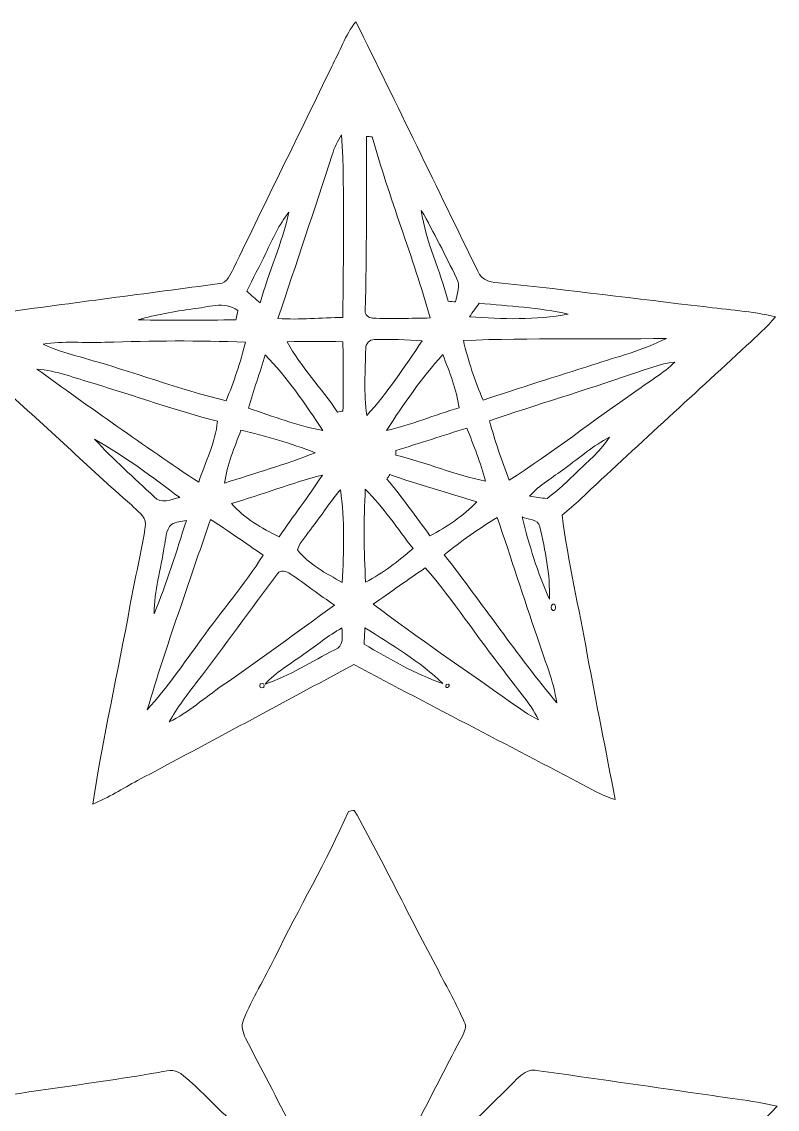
# Model space of a CAD drawing. Header units: centimetres. Extents: x -12.7 to 12.7, y -16 to 16.
# Drawn here: x -0.07 to 12.69, y -2.42 to 15.95 of the extents above; entities that cross this region are included whole.
import ezdxf

# ---------------------------------------------------------------- set-up
doc = ezdxf.new("R2010")
doc.units = ezdxf.units.CM
doc.header["$MEASUREMENT"] = 0
doc.layers.add('Layer 1', color=7, linetype='Continuous')

msp = doc.modelspace()

# ---------------------------------------------------------------- linework, layer by layer
at = {"layer": 'Layer 1', "color": 251, "lineweight": 9}
for points, knots in [([(5.1659, 15.19555), (5.30031, 15.44955), (5.39027, 15.73001), (5.57442, 15.95438), (5.57442, 15.95438), (6.26939, 14.55385), (6.94672, 13.14309), (7.63393, 11.73798), (7.63393, 11.73798), (7.69391, 11.56935), (7.88546, 11.5436), (8.04175, 11.53725), (8.04175, 11.53725), (9.1784, 11.42048), (10.31187, 11.27266), (11.44676, 11.14073), (11.44676, 11.14073), (11.8521, 11.08428), (12.26344, 11.06523), (12.66278, 10.96963), (12.66278, 10.96963), (12.5185, 10.79006), (12.3407, 10.64154), (12.17348, 10.48455), (12.17348, 10.48455), (11.24144, 9.61708), (10.296, 8.76441), (9.36995, 7.89023), (9.36995, 7.89023), (9.26871, 7.79604), (9.16252, 7.70714), (9.0581, 7.61647), (9.0581, 7.61647), (9.15264, 6.82414), (9.34773, 6.04697), (9.48214, 5.26063), (9.48214, 5.26063), (9.63383, 4.44289), (9.79893, 3.62762), (9.9538, 2.81058), (9.9538, 2.81058), (9.83562, 2.84868), (9.72097, 2.89666), (9.61161, 2.95452), (9.61161, 2.95452), (8.25623, 3.67171), (6.89275, 4.37303), (5.53914, 5.09341), (5.53914, 5.09341), (4.321, 4.43971), (3.10533, 3.78108), (1.88436, 3.13267), (1.88436, 3.13267), (1.63283, 3.00073), (1.39506, 2.84022), (1.12977, 2.73579), (1.12977, 2.73579), (1.30052, 3.85798), (1.55769, 4.965), (1.75701, 6.08224), (1.75701, 6.08224), (1.83392, 6.54474), (1.96056, 6.99806), (2.0223, 7.46302), (2.0223, 7.46302), (2.01948, 7.60766), (1.87096, 7.69303), (1.78241, 7.78934), (1.78241, 7.78934), (1.04863, 8.42963), (0.35154, 9.11049), (-0.38012, 9.75325), (-0.38012, 9.75325), (-0.78087, 10.11379), (-1.17387, 10.48244), (-1.56827, 10.84933), (-1.56827, 10.84933), (-1.20068, 10.95269), (-0.81827, 10.97633), (-0.44221, 11.03278), (-0.44221, 11.03278), (0.79322, 11.20599), (2.03147, 11.36086), (3.26725, 11.53125), (3.26725, 11.53125), (3.40519, 11.53548), (3.44928, 11.68153), (3.50502, 11.78243), (3.50502, 11.78243), (4.05395, 12.92261), (4.61486, 14.05643), (5.1659, 15.19555), (5.1659, 15.19555), (5.1659, 15.19555), (5.1659, 15.19555), (5.1659, 15.19555)], [0, 0, 0, 0, 0.04, 0.04, 0.04, 0.04, 0.08, 0.08, 0.08, 0.08, 0.12, 0.12, 0.12, 0.12, 0.16, 0.16, 0.16, 0.16, 0.2, 0.2, 0.2, 0.2, 0.24, 0.24, 0.24, 0.24, 0.28, 0.28, 0.28, 0.28, 0.32, 0.32, 0.32, 0.32, 0.36, 0.36, 0.36, 0.36, 0.4, 0.4, 0.4, 0.4, 0.44, 0.44, 0.44, 0.44, 0.48, 0.48, 0.48, 0.48, 0.52, 0.52, 0.52, 0.52, 0.56, 0.56, 0.56, 0.56, 0.6, 0.6, 0.6, 0.6, 0.64, 0.64, 0.64, 0.64, 0.68, 0.68, 0.68, 0.68, 0.72, 0.72, 0.72, 0.72, 0.76, 0.76, 0.76, 0.76, 0.8, 0.8, 0.8, 0.8, 0.84, 0.84, 0.84, 0.84, 0.88, 0.88, 0.88, 0.88, 0.92, 0.92, 0.92, 0.92, 1, 1, 1, 1]), ([(5.1726, 13.70507), (4.87345, 12.78114), (4.56583, 11.86039), (4.25715, 10.93964), (4.25715, 10.93964), (4.62262, 10.91459), (4.9881, 10.95587), (5.35358, 10.95869), (5.35358, 10.95869), (5.35922, 11.98774), (5.39097, 13.01821), (5.33276, 14.0462), (5.33276, 14.0462), (5.26291, 13.94107), (5.21035, 13.82536), (5.1726, 13.70507), (5.1726, 13.70507), (5.1726, 13.70507), (5.1726, 13.70507), (5.1726, 13.70507)], [0, 0, 0, 0, 0.16666667, 0.16666667, 0.16666667, 0.16666667, 0.33333333, 0.33333333, 0.33333333, 0.33333333, 0.5, 0.5, 0.5, 0.5, 0.66666667, 0.66666667, 0.66666667, 0.66666667, 1, 1, 1, 1]), ([(5.75151, 14.01586), (5.74869, 13.03514), (5.76033, 12.05407), (5.73211, 11.07334), (5.73211, 11.07334), (5.724, 11.00279), (5.78644, 10.94564), (5.85558, 10.94811), (5.85558, 10.94811), (6.17908, 10.92835), (6.50434, 10.9467), (6.8289, 10.94917), (6.8289, 10.94917), (6.54068, 11.98175), (6.13533, 12.97799), (5.84817, 14.01092), (5.84817, 14.01092), (5.82383, 14.01198), (5.7755, 14.01445), (5.75151, 14.01586), (5.75151, 14.01586), (5.75151, 14.01586), (5.75151, 14.01586), (5.75151, 14.01586)], [0, 0, 0, 0, 0.14285714, 0.14285714, 0.14285714, 0.14285714, 0.28571429, 0.28571429, 0.28571429, 0.28571429, 0.42857143, 0.42857143, 0.42857143, 0.42857143, 0.57142857, 0.57142857, 0.57142857, 0.57142857, 0.71428571, 0.71428571, 0.71428571, 0.71428571, 1, 1, 1, 1]), ([(4.05112, 12.04207), (3.94988, 11.82547), (3.83028, 11.61839), (3.73151, 11.40072), (3.73151, 11.40072), (3.80453, 11.33228), (3.88003, 11.26596), (3.9594, 11.20493), (3.9594, 11.20493), (4.09487, 11.72246), (4.33017, 12.21105), (4.442, 12.73457), (4.442, 12.73457), (4.27408, 12.52714), (4.16578, 12.2809), (4.05112, 12.04207), (4.05112, 12.04207), (4.05112, 12.04207), (4.05112, 12.04207), (4.05112, 12.04207)], [0, 0, 0, 0, 0.16666667, 0.16666667, 0.16666667, 0.16666667, 0.33333333, 0.33333333, 0.33333333, 0.33333333, 0.5, 0.5, 0.5, 0.5, 0.66666667, 0.66666667, 0.66666667, 0.66666667, 1, 1, 1, 1]), ([(6.67861, 12.76491), (6.75128, 12.23363), (7.00105, 11.74962), (7.13264, 11.23315), (7.13264, 11.23315), (7.16298, 11.22963), (7.22401, 11.22292), (7.25435, 11.21939), (7.25435, 11.21939), (7.28116, 11.34922), (7.3436, 11.49562), (7.27481, 11.62191), (7.27481, 11.62191), (7.08325, 12.00644), (6.89522, 12.39379), (6.67861, 12.76491), (6.67861, 12.76491), (6.67861, 12.76491), (6.67861, 12.76491), (6.67861, 12.76491)], [0, 0, 0, 0, 0.16666667, 0.16666667, 0.16666667, 0.16666667, 0.33333333, 0.33333333, 0.33333333, 0.33333333, 0.5, 0.5, 0.5, 0.5, 0.66666667, 0.66666667, 0.66666667, 0.66666667, 1, 1, 1, 1]), ([(2.81675, 11.10121), (2.50596, 11.06135), (2.19763, 11.00455), (1.89636, 10.91847), (1.89636, 10.91847), (2.44634, 10.90719), (2.99667, 10.90613), (3.54665, 10.91989), (3.54665, 10.91989), (3.55759, 10.97245), (3.56852, 11.02466), (3.57981, 11.07722), (3.57981, 11.07722), (3.34592, 11.24021), (3.0704, 11.12873), (2.81675, 11.10121), (2.81675, 11.10121), (2.81675, 11.10121), (2.81675, 11.10121), (2.81675, 11.10121)], [0, 0, 0, 0, 0.16666667, 0.16666667, 0.16666667, 0.16666667, 0.33333333, 0.33333333, 0.33333333, 0.33333333, 0.5, 0.5, 0.5, 0.5, 0.66666667, 0.66666667, 0.66666667, 0.66666667, 1, 1, 1, 1]), ([(7.65863, 11.19858), (7.60218, 11.12344), (7.54645, 11.04794), (7.49388, 10.97033), (7.49388, 10.97033), (8.04739, 10.92553), (8.61254, 10.91318), (9.16076, 11.01408), (9.16076, 11.01408), (8.66757, 11.12379), (8.16028, 11.15131), (7.65863, 11.19858), (7.65863, 11.19858), (7.65863, 11.19858), (7.65863, 11.19858), (7.65863, 11.19858)], [0, 0, 0, 0, 0.2, 0.2, 0.2, 0.2, 0.4, 0.4, 0.4, 0.4, 0.6, 0.6, 0.6, 0.6, 1, 1, 1, 1]), ([(0.28945, 10.50749), (0.51488, 10.39178), (0.76359, 10.3371), (1.00453, 10.26336), (1.00453, 10.26336), (1.80287, 10.04217), (2.57933, 9.74655), (3.38437, 9.54864), (3.38437, 9.54864), (3.50714, 9.87425), (3.63202, 10.20163), (3.70893, 10.54206), (3.70893, 10.54206), (2.918, 10.56887), (2.12601, 10.56534), (1.33509, 10.53783), (1.33509, 10.53783), (0.98654, 10.52301), (0.63588, 10.56534), (0.28945, 10.50749), (0.28945, 10.50749), (0.28945, 10.50749), (0.28945, 10.50749), (0.28945, 10.50749)], [0, 0, 0, 0, 0.14285714, 0.14285714, 0.14285714, 0.14285714, 0.28571429, 0.28571429, 0.28571429, 0.28571429, 0.42857143, 0.42857143, 0.42857143, 0.42857143, 0.57142857, 0.57142857, 0.57142857, 0.57142857, 0.71428571, 0.71428571, 0.71428571, 0.71428571, 1, 1, 1, 1]), ([(4.41378, 10.54806), (4.64555, 10.11732), (4.99375, 9.76277), (5.26574, 9.35779), (5.26574, 9.35779), (5.28796, 9.36236), (5.33276, 9.37119), (5.35499, 9.37578), (5.35499, 9.37578), (5.36346, 9.76666), (5.3624, 10.15718), (5.35287, 10.54771), (5.35287, 10.54771), (5.03961, 10.55511), (4.72634, 10.55476), (4.41378, 10.54806), (4.41378, 10.54806), (4.41378, 10.54806), (4.41378, 10.54806), (4.41378, 10.54806)], [0, 0, 0, 0, 0.16666667, 0.16666667, 0.16666667, 0.16666667, 0.33333333, 0.33333333, 0.33333333, 0.33333333, 0.5, 0.5, 0.5, 0.5, 0.66666667, 0.66666667, 0.66666667, 0.66666667, 1, 1, 1, 1]), ([(5.73952, 10.42951), (5.73176, 10.05382), (5.70636, 9.67599), (5.7568, 9.30169), (5.7568, 9.30169), (6.11558, 9.68305), (6.39498, 10.1346), (6.69555, 10.56182), (6.69555, 10.56182), (6.42638, 10.57946), (6.1565, 10.59674), (5.88698, 10.58334), (5.88698, 10.58334), (5.80408, 10.58545), (5.7367, 10.51066), (5.73952, 10.42951), (5.73952, 10.42951), (5.73952, 10.42951), (5.73952, 10.42951), (5.73952, 10.42951)], [0, 0, 0, 0, 0.16666667, 0.16666667, 0.16666667, 0.16666667, 0.33333333, 0.33333333, 0.33333333, 0.33333333, 0.5, 0.5, 0.5, 0.5, 0.66666667, 0.66666667, 0.66666667, 0.66666667, 1, 1, 1, 1]), ([(7.38911, 10.56887), (7.47236, 10.22456), (7.58208, 9.88731), (7.72248, 9.56204), (7.72248, 9.56204), (8.33843, 9.76207), (8.95438, 9.96315), (9.57315, 10.15612), (9.57315, 10.15612), (9.98978, 10.29794), (10.42511, 10.39954), (10.81775, 10.60415), (10.81775, 10.60415), (9.67511, 10.58157), (8.53105, 10.61685), (7.38911, 10.56887), (7.38911, 10.56887), (7.38911, 10.56887), (7.38911, 10.56887), (7.38911, 10.56887)], [0, 0, 0, 0, 0.16666667, 0.16666667, 0.16666667, 0.16666667, 0.33333333, 0.33333333, 0.33333333, 0.33333333, 0.5, 0.5, 0.5, 0.5, 0.66666667, 0.66666667, 0.66666667, 0.66666667, 1, 1, 1, 1]), ([(4.04195, 10.32898), (3.95446, 10.02559), (3.84263, 9.72961), (3.75902, 9.42481), (3.75902, 9.42481), (4.17318, 9.28546), (4.58664, 9.1313), (5.01597, 9.04558), (5.01597, 9.04558), (4.72387, 9.49572), (4.41237, 9.93952), (4.04195, 10.32898), (4.04195, 10.32898), (4.04195, 10.32898), (4.04195, 10.32898), (4.04195, 10.32898)], [0, 0, 0, 0, 0.2, 0.2, 0.2, 0.2, 0.4, 0.4, 0.4, 0.4, 0.6, 0.6, 0.6, 0.6, 1, 1, 1, 1]), ([(6.09265, 9.04805), (6.50963, 9.14224), (6.90474, 9.31404), (7.31573, 9.42974), (7.31573, 9.42974), (7.2734, 9.74337), (7.15521, 10.03759), (7.04056, 10.32969), (7.04056, 10.32969), (6.68531, 9.93387), (6.3791, 9.49537), (6.09265, 9.04805), (6.09265, 9.04805), (6.09265, 9.04805), (6.09265, 9.04805), (6.09265, 9.04805)], [0, 0, 0, 0, 0.2, 0.2, 0.2, 0.2, 0.4, 0.4, 0.4, 0.4, 0.6, 0.6, 0.6, 0.6, 1, 1, 1, 1]), ([(10.22932, 9.99808), (9.4324, 9.72467), (8.62489, 9.48408), (7.82902, 9.20926), (7.82902, 9.20926), (7.92356, 8.87025), (8.03928, 8.53757), (8.16098, 8.20738), (8.16098, 8.20738), (8.89829, 8.67303), (9.58233, 9.21808), (10.30199, 9.7102), (10.30199, 9.7102), (10.52142, 9.87531), (10.76519, 10.01113), (10.96169, 10.20516), (10.96169, 10.20516), (10.70733, 10.17941), (10.47062, 10.07392), (10.22932, 9.99808), (10.22932, 9.99808), (10.22932, 9.99808), (10.22932, 9.99808), (10.22932, 9.99808)], [0, 0, 0, 0, 0.14285714, 0.14285714, 0.14285714, 0.14285714, 0.28571429, 0.28571429, 0.28571429, 0.28571429, 0.42857143, 0.42857143, 0.42857143, 0.42857143, 0.57142857, 0.57142857, 0.57142857, 0.57142857, 0.71428571, 0.71428571, 0.71428571, 0.71428571, 1, 1, 1, 1]), ([(0.18362, 10.08592), (1.08708, 9.43716), (1.99231, 8.7877), (2.91906, 8.17245), (2.91906, 8.17245), (3.02701, 8.51429), (3.20587, 8.84273), (3.23444, 9.20468), (3.23444, 9.20468), (2.53136, 9.3846), (1.84803, 9.63188), (1.15305, 9.83933), (1.15305, 9.83933), (0.83273, 9.93105), (0.51911, 10.06087), (0.18362, 10.08592), (0.18362, 10.08592), (0.18362, 10.08592), (0.18362, 10.08592), (0.18362, 10.08592)], [0, 0, 0, 0, 0.16666667, 0.16666667, 0.16666667, 0.16666667, 0.33333333, 0.33333333, 0.33333333, 0.33333333, 0.5, 0.5, 0.5, 0.5, 0.66666667, 0.66666667, 0.66666667, 0.66666667, 1, 1, 1, 1]), ([(3.63026, 9.0544), (3.52831, 8.76017), (3.39425, 8.4709), (3.35545, 8.15869), (3.35545, 8.15869), (3.86662, 8.32415), (4.38379, 8.47371), (4.88368, 8.67199), (4.88368, 8.67199), (4.47728, 8.8325), (4.05536, 8.95349), (3.63026, 9.0544), (3.63026, 9.0544), (3.63026, 9.0544), (3.63026, 9.0544), (3.63026, 9.0544)], [0, 0, 0, 0, 0.2, 0.2, 0.2, 0.2, 0.4, 0.4, 0.4, 0.4, 0.6, 0.6, 0.6, 0.6, 1, 1, 1, 1]), ([(6.24822, 8.71256), (6.24822, 8.69209), (6.24822, 8.65152), (6.24787, 8.63142), (6.24787, 8.63142), (6.75905, 8.50794), (7.24553, 8.29451), (7.76235, 8.19396), (7.76235, 8.19396), (7.68015, 8.49947), (7.5662, 8.79545), (7.44696, 9.08791), (7.44696, 9.08791), (7.04656, 8.96585), (6.65039, 8.82897), (6.24822, 8.71256), (6.24822, 8.71256), (6.24822, 8.71256), (6.24822, 8.71256), (6.24822, 8.71256)], [0, 0, 0, 0, 0.16666667, 0.16666667, 0.16666667, 0.16666667, 0.33333333, 0.33333333, 0.33333333, 0.33333333, 0.5, 0.5, 0.5, 0.5, 0.66666667, 0.66666667, 0.66666667, 0.66666667, 1, 1, 1, 1]), ([(1.1594, 8.90093), (1.47796, 8.55945), (1.8251, 8.24477), (2.16764, 7.92762), (2.16764, 7.92762), (2.27806, 7.79216), (2.45763, 7.88952), (2.59803, 7.91422), (2.59803, 7.91422), (2.13554, 8.26664), (1.66423, 8.61236), (1.1594, 8.90093), (1.1594, 8.90093), (1.1594, 8.90093), (1.1594, 8.90093), (1.1594, 8.90093)], [0, 0, 0, 0, 0.2, 0.2, 0.2, 0.2, 0.4, 0.4, 0.4, 0.4, 0.6, 0.6, 0.6, 0.6, 1, 1, 1, 1]), ([(9.10114, 8.40846), (8.90217, 8.25359), (8.67463, 8.12977), (8.50635, 7.93891), (8.50635, 7.93891), (8.60407, 7.91845), (8.70073, 7.90364), (8.80198, 7.90152), (8.80198, 7.90152), (8.99425, 8.0324), (9.15441, 8.20244), (9.32339, 8.36084), (9.32339, 8.36084), (9.51036, 8.54393), (9.71815, 8.71291), (9.85855, 8.93763), (9.85855, 8.93763), (9.58515, 8.79299), (9.35267, 8.5852), (9.10114, 8.40846), (9.10114, 8.40846), (9.10114, 8.40846), (9.10114, 8.40846), (9.10114, 8.40846)], [0, 0, 0, 0, 0.14285714, 0.14285714, 0.14285714, 0.14285714, 0.28571429, 0.28571429, 0.28571429, 0.28571429, 0.42857143, 0.42857143, 0.42857143, 0.42857143, 0.57142857, 0.57142857, 0.57142857, 0.57142857, 0.71428571, 0.71428571, 0.71428571, 0.71428571, 1, 1, 1, 1]), ([(3.47116, 7.81474), (3.68776, 7.56426), (3.98515, 7.39916), (4.2762, 7.25029), (4.2762, 7.25029), (4.51185, 7.60483), (4.78067, 7.93609), (5.00927, 8.29557), (5.00927, 8.29557), (4.48998, 8.15905), (3.98727, 7.96396), (3.47116, 7.81474), (3.47116, 7.81474), (3.47116, 7.81474), (3.47116, 7.81474), (3.47116, 7.81474)], [0, 0, 0, 0, 0.2, 0.2, 0.2, 0.2, 0.4, 0.4, 0.4, 0.4, 0.6, 0.6, 0.6, 0.6, 1, 1, 1, 1]), ([(6.14627, 8.30439), (6.13428, 8.28534), (6.11029, 8.24724), (6.09829, 8.22819), (6.09829, 8.22819), (6.353, 7.91739), (6.59395, 7.59566), (6.82466, 7.26652), (6.82466, 7.26652), (7.10971, 7.42351), (7.39158, 7.60201), (7.61488, 7.8419), (7.61488, 7.8419), (7.12452, 7.99359), (6.62958, 8.13118), (6.14627, 8.30439), (6.14627, 8.30439), (6.14627, 8.30439), (6.14627, 8.30439), (6.14627, 8.30439)], [0, 0, 0, 0, 0.16666667, 0.16666667, 0.16666667, 0.16666667, 0.33333333, 0.33333333, 0.33333333, 0.33333333, 0.5, 0.5, 0.5, 0.5, 0.66666667, 0.66666667, 0.66666667, 0.66666667, 1, 1, 1, 1]), ([(4.83746, 7.41327), (4.75209, 7.28839), (4.63744, 7.17797), (4.58488, 7.03298), (4.58488, 7.03298), (4.78067, 6.78815), (5.0703, 6.63011), (5.343, 6.48194), (5.343, 6.48194), (5.37404, 7.00335), (5.38533, 7.52899), (5.31477, 8.04757), (5.31477, 8.04757), (5.13944, 7.8486), (4.99939, 7.62247), (4.83746, 7.41327), (4.83746, 7.41327), (4.83746, 7.41327), (4.83746, 7.41327), (4.83746, 7.41327)], [0, 0, 0, 0, 0.16666667, 0.16666667, 0.16666667, 0.16666667, 0.33333333, 0.33333333, 0.33333333, 0.33333333, 0.5, 0.5, 0.5, 0.5, 0.66666667, 0.66666667, 0.66666667, 0.66666667, 1, 1, 1, 1]), ([(5.73281, 8.05392), (5.7053, 7.53216), (5.70671, 7.00864), (5.73811, 6.48653), (5.73811, 6.48653), (6.03197, 6.63328), (6.28809, 6.84319), (6.54032, 7.05132), (6.54032, 7.05132), (6.27398, 7.38682), (6.04185, 7.75476), (5.73281, 8.05392), (5.73281, 8.05392), (5.73281, 8.05392), (5.73281, 8.05392), (5.73281, 8.05392)], [0, 0, 0, 0, 0.2, 0.2, 0.2, 0.2, 0.4, 0.4, 0.4, 0.4, 0.6, 0.6, 0.6, 0.6, 1, 1, 1, 1]), ([(3.1152, 7.54627), (2.75996, 6.47453), (2.36908, 5.41303), (2.05052, 4.32964), (2.05052, 4.32964), (2.38636, 4.69936), (2.66365, 5.11599), (2.9621, 5.51498), (2.9621, 5.51498), (3.30429, 5.99546), (3.69164, 6.44455), (4.00844, 6.94302), (4.00844, 6.94302), (3.70963, 7.14269), (3.41859, 7.35436), (3.1152, 7.54627), (3.1152, 7.54627), (3.1152, 7.54627), (3.1152, 7.54627), (3.1152, 7.54627)], [0, 0, 0, 0, 0.16666667, 0.16666667, 0.16666667, 0.16666667, 0.33333333, 0.33333333, 0.33333333, 0.33333333, 0.5, 0.5, 0.5, 0.5, 0.66666667, 0.66666667, 0.66666667, 0.66666667, 1, 1, 1, 1]), ([(7.06667, 6.94796), (7.70766, 6.11964), (8.29821, 5.25145), (8.96673, 4.445), (8.96673, 4.445), (8.91346, 4.82671), (8.75224, 5.18053), (8.64006, 5.54602), (8.64006, 5.54602), (8.40405, 6.22124), (8.19485, 6.90528), (7.96025, 7.58049), (7.96025, 7.58049), (7.65051, 7.38717), (7.3503, 7.17797), (7.06667, 6.94796), (7.06667, 6.94796), (7.06667, 6.94796), (7.06667, 6.94796), (7.06667, 6.94796)], [0, 0, 0, 0, 0.16666667, 0.16666667, 0.16666667, 0.16666667, 0.33333333, 0.33333333, 0.33333333, 0.33333333, 0.5, 0.5, 0.5, 0.5, 0.66666667, 0.66666667, 0.66666667, 0.66666667, 1, 1, 1, 1]), ([(8.38359, 7.58719), (8.49506, 7.11306), (8.64641, 6.64422), (8.84255, 6.19866), (8.84255, 6.19866), (8.85843, 6.61388), (8.77129, 7.02134), (8.67992, 7.4228), (8.67992, 7.4228), (8.65875, 7.55791), (8.46578, 7.53886), (8.38359, 7.58719), (8.38359, 7.58719), (8.38359, 7.58719), (8.38359, 7.58719), (8.38359, 7.58719)], [0, 0, 0, 0, 0.2, 0.2, 0.2, 0.2, 0.4, 0.4, 0.4, 0.4, 0.6, 0.6, 0.6, 0.6, 1, 1, 1, 1]), ([(2.45974, 7.46055), (2.35285, 7.36882), (2.37014, 7.20408), (2.33662, 7.08237), (2.33662, 7.08237), (2.27736, 6.70631), (2.16729, 6.33624), (2.16376, 5.95278), (2.16376, 5.95278), (2.38425, 6.46395), (2.53771, 7.00052), (2.71233, 7.52828), (2.71233, 7.52828), (2.62625, 7.50782), (2.53418, 7.50782), (2.45974, 7.46055), (2.45974, 7.46055), (2.45974, 7.46055), (2.45974, 7.46055), (2.45974, 7.46055)], [0, 0, 0, 0, 0.16666667, 0.16666667, 0.16666667, 0.16666667, 0.33333333, 0.33333333, 0.33333333, 0.33333333, 0.5, 0.5, 0.5, 0.5, 0.66666667, 0.66666667, 0.66666667, 0.66666667, 1, 1, 1, 1]), ([(4.24903, 6.6287), (3.79324, 6.02439), (3.36074, 5.40279), (2.89436, 4.8066), (2.89436, 4.8066), (2.72327, 4.58858), (2.55711, 4.36528), (2.42094, 4.12327), (2.42094, 4.12327), (2.74549, 4.2866), (3.01854, 4.53214), (3.31699, 4.7364), (3.31699, 4.7364), (3.95552, 5.17949), (4.58276, 5.63845), (5.21, 6.09706), (5.21, 6.09706), (4.95917, 6.26922), (4.71611, 6.45372), (4.46634, 6.62729), (4.46634, 6.62729), (4.40461, 6.66962), (4.29877, 6.70631), (4.24903, 6.6287), (4.24903, 6.6287), (4.24903, 6.6287), (4.24903, 6.6287), (4.24903, 6.6287)], [0, 0, 0, 0, 0.125, 0.125, 0.125, 0.125, 0.25, 0.25, 0.25, 0.25, 0.375, 0.375, 0.375, 0.375, 0.5, 0.5, 0.5, 0.5, 0.625, 0.625, 0.625, 0.625, 0.75, 0.75, 0.75, 0.75, 1, 1, 1, 1]), ([(5.86793, 6.11153), (6.62464, 5.53791), (7.4138, 5.00839), (8.18709, 4.457), (8.18709, 4.457), (8.33984, 4.35293), (8.48977, 4.24003), (8.65664, 4.15784), (8.65664, 4.15784), (8.51235, 4.4637), (8.26858, 4.70676), (8.07632, 4.98158), (8.07632, 4.98158), (7.62476, 5.55766), (7.22224, 6.1722), (6.74635, 6.72889), (6.74635, 6.72889), (6.45213, 6.52463), (6.15826, 6.32037), (5.86793, 6.11153), (5.86793, 6.11153), (5.86793, 6.11153), (5.86793, 6.11153), (5.86793, 6.11153)], [0, 0, 0, 0, 0.14285714, 0.14285714, 0.14285714, 0.14285714, 0.28571429, 0.28571429, 0.28571429, 0.28571429, 0.42857143, 0.42857143, 0.42857143, 0.42857143, 0.57142857, 0.57142857, 0.57142857, 0.57142857, 0.71428571, 0.71428571, 0.71428571, 0.71428571, 1, 1, 1, 1]), ([(8.89829, 6.11294), (8.86054, 6.09248), (8.86054, 6.02721), (8.89829, 6.0064), (8.89829, 6.0064), (8.96144, 5.99476), (8.96144, 6.12493), (8.89829, 6.11294), (8.89829, 6.11294), (8.89829, 6.11294), (8.89829, 6.11294), (8.89829, 6.11294)], [0, 0, 0, 0, 0.25, 0.25, 0.25, 0.25, 0.5, 0.5, 0.5, 0.5, 1, 1, 1, 1]), ([(4.69177, 5.26697), (4.47093, 5.10329), (4.22293, 4.96922), (4.03948, 4.76074), (4.03948, 4.76074), (4.45541, 4.90043), (4.82865, 5.14491), (5.21811, 5.34353), (5.21811, 5.34353), (5.37721, 5.39821), (5.3437, 5.58165), (5.337, 5.71077), (5.337, 5.71077), (5.10734, 5.58553), (4.90731, 5.41408), (4.69177, 5.26697), (4.69177, 5.26697), (4.69177, 5.26697), (4.69177, 5.26697), (4.69177, 5.26697)], [0, 0, 0, 0, 0.16666667, 0.16666667, 0.16666667, 0.16666667, 0.33333333, 0.33333333, 0.33333333, 0.33333333, 0.5, 0.5, 0.5, 0.5, 0.66666667, 0.66666667, 0.66666667, 0.66666667, 1, 1, 1, 1]), ([(5.72611, 5.71359), (5.72294, 5.64445), (5.71588, 5.50686), (5.71271, 5.43807), (5.71271, 5.43807), (6.13957, 5.18619), (6.57525, 4.93431), (7.04444, 4.77097), (7.04444, 4.77097), (6.65321, 5.14315), (6.18261, 5.42855), (5.72611, 5.71359), (5.72611, 5.71359), (5.72611, 5.71359), (5.72611, 5.71359), (5.72611, 5.71359)], [0, 0, 0, 0, 0.2, 0.2, 0.2, 0.2, 0.4, 0.4, 0.4, 0.4, 0.6, 0.6, 0.6, 0.6, 1, 1, 1, 1]), ([(3.95764, 4.76603), (3.93894, 4.70888), (3.9587, 4.68912), (4.0162, 4.70747), (4.0162, 4.70747), (4.03419, 4.76497), (4.01479, 4.78472), (3.95764, 4.76603), (3.95764, 4.76603), (3.95764, 4.76603), (3.95764, 4.76603), (3.95764, 4.76603)], [0, 0, 0, 0, 0.25, 0.25, 0.25, 0.25, 0.5, 0.5, 0.5, 0.5, 1, 1, 1, 1]), ([(5.44706, 2.61091), (5.47176, 2.6155), (5.5215, 2.62502), (5.54655, 2.62961), (5.54655, 2.62961), (6.04291, 1.7399), (6.48529, 0.82092), (6.96648, -0.07761), (6.96648, -0.07761), (7.11253, -0.36653), (7.27763, -0.64664), (7.40322, -0.94615), (7.40322, -0.94615), (7.46001, -1.02482), (7.40322, -1.11055), (7.37182, -1.18427), (7.37182, -1.18427), (6.90862, -2.06586), (6.45813, -2.95417), (6.00022, -3.83858), (6.00022, -3.83858), (5.92226, -3.9938), (5.83583, -4.14514), (5.77832, -4.30953), (5.77832, -4.30953), (6.41121, -3.76132), (6.9887, -3.15172), (7.60536, -2.58515), (7.60536, -2.58515), (7.82655, -2.38337), (8.03328, -2.16676), (8.24565, -1.9558), (8.24565, -1.9558), (8.35889, -1.84714), (8.4866, -1.71379), (8.66651, -1.772), (8.66651, -1.772), (9.56116, -1.89406), (10.45439, -2.02706), (11.34868, -2.15371), (11.34868, -2.15371), (11.79601, -2.22497), (12.24933, -2.26518), (12.691, -2.36961), (12.691, -2.36961), (11.72475, -3.37574), (10.67065, -4.29296), (9.68851, -5.28285), (9.68851, -5.28285), (8.43545, -5.13963), (7.19226, -4.92232), (5.94166, -4.76004), (5.94166, -4.76004), (6.18508, -4.94807), (6.47259, -5.06413), (6.74458, -5.20277), (6.74458, -5.20277), (7.52457, -5.60423), (8.31691, -5.98206), (9.09867, -6.37999), (9.09867, -6.37999), (9.18827, -6.42656), (9.28458, -6.49077), (9.29199, -6.60224), (9.29199, -6.60224), (9.47543, -7.60096), (9.63418, -8.60426), (9.81975, -9.60262), (9.81975, -9.60262), (9.87019, -9.91941), (9.93263, -10.23479), (9.95451, -10.55547), (9.95451, -10.55547), (8.9505, -10.07852), (7.96555, -9.56064), (6.96718, -9.07132), (6.96718, -9.07132), (6.72871, -8.94538), (6.47823, -8.84097), (6.24999, -8.69739), (6.24999, -8.69739), (6.10182, -8.6032), (6.1431, -8.39118), (6.09582, -8.24689), (6.09582, -8.24689), (5.9787, -7.48419), (5.82489, -6.72783), (5.70565, -5.96548), (5.70565, -5.96548), (5.64921, -5.68043), (5.63333, -5.37952), (5.50527, -5.11423), (5.50527, -5.11423), (5.31266, -6.18738), (5.13556, -7.2637), (4.96341, -8.34037), (4.96341, -8.34037), (4.92531, -8.46315), (4.92919, -8.63248), (4.81101, -8.71574), (4.81101, -8.71574), (4.62827, -8.83638), (4.42577, -8.9207), (4.23033, -9.01806), (4.23033, -9.01806), (3.34451, -9.45622), (2.47033, -9.91694), (1.58627, -10.35827), (1.58627, -10.35827), (1.43492, -10.43376), (1.28217, -10.50644), (1.12201, -10.56182), (1.12201, -10.56182), (1.12695, -10.23868), (1.20385, -9.92328), (1.25254, -9.60509), (1.25254, -9.60509), (1.44374, -8.56616), (1.58027, -7.517), (1.79899, -6.483), (1.79899, -6.483), (2.62908, -6.06496), (3.45916, -5.64727), (4.28784, -5.22676), (4.28784, -5.22676), (4.58276, -5.07506), (4.88756, -4.94137), (5.16625, -4.75969), (5.16625, -4.75969), (3.89625, -4.8828), (2.64319, -5.14421), (1.3753, -5.2892), (1.3753, -5.2892), (0.35119, -4.34587), (-0.63659, -3.3641), (-1.64765, -2.40665), (-1.64765, -2.40665), (-0.36036, -2.16076), (0.94527, -2.02037), (2.23714, -1.79881), (2.23714, -1.79881), (2.35779, -1.78082), (2.50878, -1.72861), (2.61567, -1.81963), (2.61567, -1.81963), (2.88696, -2.02742), (3.11203, -2.28811), (3.36462, -2.51707), (3.36462, -2.51707), (4.01479, -3.10375), (4.60569, -3.75744), (5.29749, -4.29649), (5.29749, -4.29649), (4.77714, -3.26638), (4.23951, -2.24472), (3.70858, -1.22026), (3.70858, -1.22026), (3.66554, -1.12606), (3.63167, -1.01036), (3.67365, -0.91088), (3.67365, -0.91088), (3.82393, -0.54716), (4.03207, -0.21131), (4.20599, 0.14111), (4.20599, 0.14111), (4.60498, 0.97155), (5.07982, 1.76566), (5.44706, 2.61091)], [0, 0, 0, 0, 0.02325581, 0.02325581, 0.02325581, 0.02325581, 0.04651163, 0.04651163, 0.04651163, 0.04651163, 0.06976744, 0.06976744, 0.06976744, 0.06976744, 0.09302326, 0.09302326, 0.09302326, 0.09302326, 0.11627907, 0.11627907, 0.11627907, 0.11627907, 0.13953488, 0.13953488, 0.13953488, 0.13953488, 0.1627907, 0.1627907, 0.1627907, 0.1627907, 0.18604651, 0.18604651, 0.18604651, 0.18604651, 0.20930233, 0.20930233, 0.20930233, 0.20930233, 0.23255814, 0.23255814, 0.23255814, 0.23255814, 0.25581395, 0.25581395, 0.25581395, 0.25581395, 0.27906977, 0.27906977, 0.27906977, 0.27906977, 0.30232558, 0.30232558, 0.30232558, 0.30232558, 0.3255814, 0.3255814, 0.3255814, 0.3255814, 0.34883721, 0.34883721, 0.34883721, 0.34883721, 0.37209302, 0.37209302, 0.37209302, 0.37209302, 0.39534884, 0.39534884, 0.39534884, 0.39534884, 0.41860465, 0.41860465, 0.41860465, 0.41860465, 0.44186047, 0.44186047, 0.44186047, 0.44186047, 0.46511628, 0.46511628, 0.46511628, 0.46511628, 0.48837209, 0.48837209, 0.48837209, 0.48837209, 0.51162791, 0.51162791, 0.51162791, 0.51162791, 0.53488372, 0.53488372, 0.53488372, 0.53488372, 0.55813953, 0.55813953, 0.55813953, 0.55813953, 0.58139535, 0.58139535, 0.58139535, 0.58139535, 0.60465116, 0.60465116, 0.60465116, 0.60465116, 0.62790698, 0.62790698, 0.62790698, 0.62790698, 0.65116279, 0.65116279, 0.65116279, 0.65116279, 0.6744186, 0.6744186, 0.6744186, 0.6744186, 0.69767442, 0.69767442, 0.69767442, 0.69767442, 0.72093023, 0.72093023, 0.72093023, 0.72093023, 0.74418605, 0.74418605, 0.74418605, 0.74418605, 0.76744186, 0.76744186, 0.76744186, 0.76744186, 0.79069767, 0.79069767, 0.79069767, 0.79069767, 0.81395349, 0.81395349, 0.81395349, 0.81395349, 0.8372093, 0.8372093, 0.8372093, 0.8372093, 0.86046512, 0.86046512, 0.86046512, 0.86046512, 0.88372093, 0.88372093, 0.88372093, 0.88372093, 0.90697674, 0.90697674, 0.90697674, 0.90697674, 0.93023256, 0.93023256, 0.93023256, 0.93023256, 0.95348837, 0.95348837, 0.95348837, 0.95348837, 1, 1, 1, 1])]:
    msp.add_open_spline(points, degree=3, knots=knots, dxfattribs=at)
msp.add_open_spline([(7.09665, 4.75792), (7.06631, 4.61751), (7.23741, 4.78684), (7.09665, 4.75792)], degree=3, dxfattribs=at)

doc.saveas('drawing.dxf')
